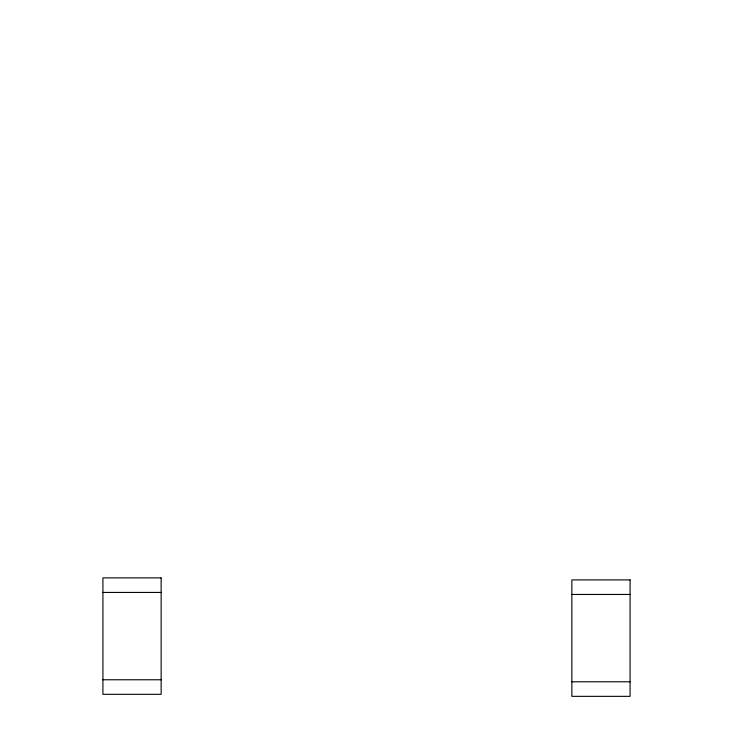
<?xml version="1.0" encoding="UTF-8"?>
<svg xmlns="http://www.w3.org/2000/svg" width="733" height="733" viewBox="0 0 733 733"><rect width="100%" height="100%" fill="white"/><g stroke="black" fill="none" stroke-linecap="round" stroke-linejoin="round"><path stroke-width="1.1" d="M102.922 592.429L161.141 592.429M571.859 594.454L630.078 594.454M102.922 679.766L161.141 679.766M571.859 681.791L630.078 681.791M161.141 577.87L102.922 577.87L102.922 694.325L161.141 694.325L161.141 577.87M630.078 579.904L571.859 579.904L571.859 696.35L630.078 696.35L630.078 579.904"/></g></svg>
